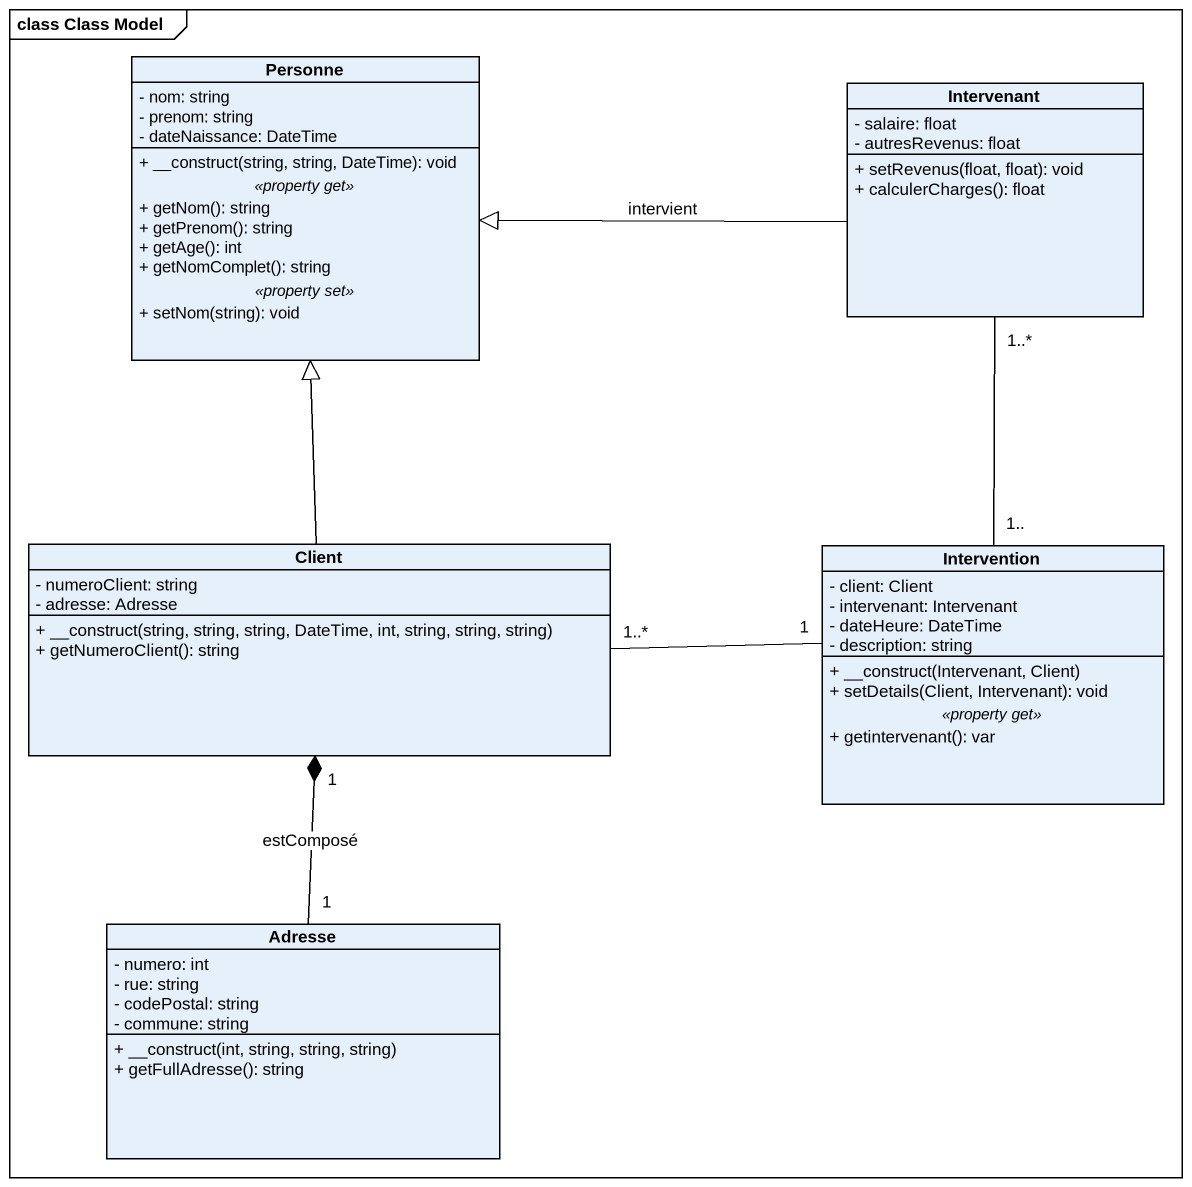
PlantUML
@startuml
mainframe class Class Model
hide circle
hide empty members
skinparam classAttributeIconSize 0
class Personne {
  - nom: string
  - prenom: string
  - dateNaissance: DateTime
  --
  + __construct(string, string, DateTime): void
  .. <<property get>> ..
  + getNom(): string
  + getPrenom(): string
  + getAge(): int
  + getNomComplet(): string
  .. <<property set>> ..
  + setNom(string): void
}
class Intervenant {
  - salaire: float
  - autresRevenus: float
  + setRevenus(float, float): void
  + calculerCharges(): float
}
class Client {
  - numeroClient: string
  - adresse: Adresse
  + __construct(string, string, string, DateTime, int, string, string, string)
  + getNumeroClient(): string
}
class Intervention {
  - client: Client
  - intervenant: Intervenant
  - dateHeure: DateTime
  - description: string
  --
  + __construct(Intervenant, Client)
  + setDetails(Client, Intervenant): void
  .. <<property get>> ..
  + getintervenant(): var
}
class Adresse {
  - numero: int
  - rue: string
  - codePostal: string
  - commune: string
  + __construct(int, string, string, string)
  + getFullAdresse(): string
}
Intervenant -left-|> Personne : intervient
Client -up-|> Personne
Intervention "1.." -up- "1..*" Intervenant
Intervention "1" -left- "1..*" Client
Adresse "1" -up-* "1" Client : estComposé
@enduml
